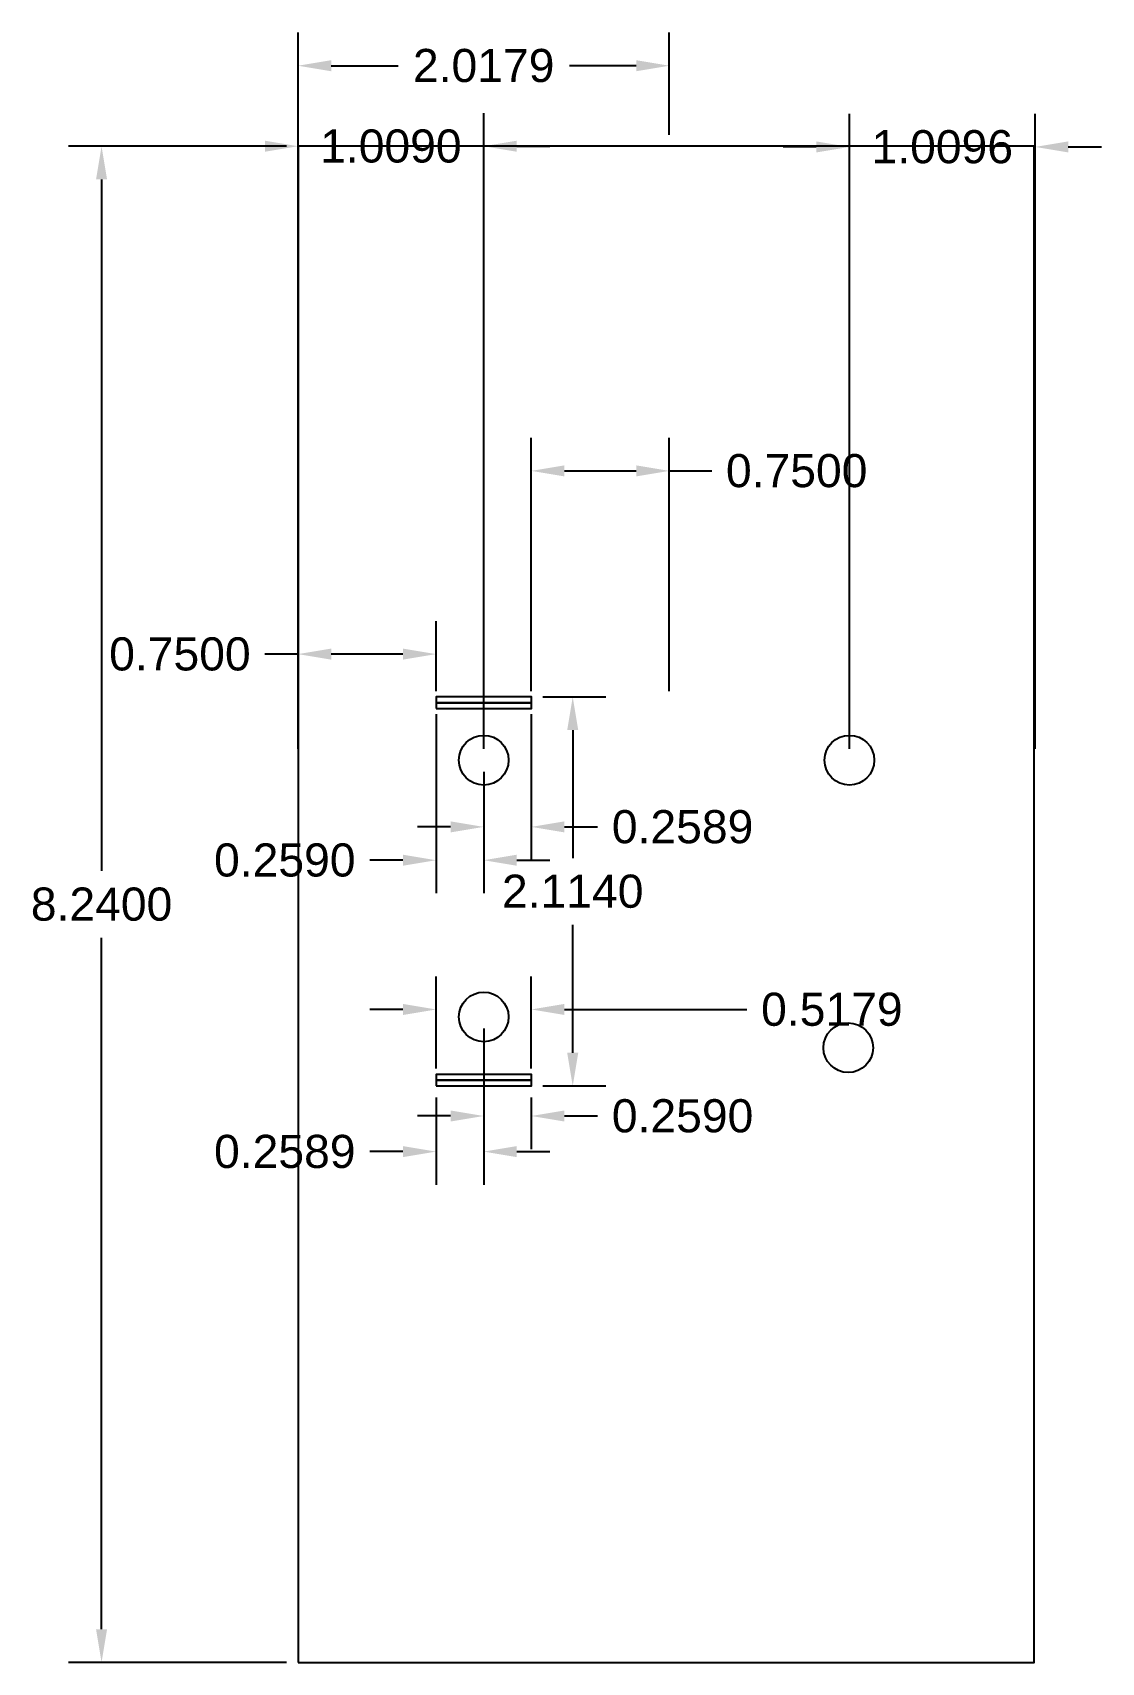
# Model space of a CAD drawing. Header units: inches. Extents: x 0.53 to 6.34, y 16.83 to 25.69.
import ezdxf

# ---------------------------------------------------------------- set-up
doc = ezdxf.new("R2010")
doc.units = ezdxf.units.IN
doc.header["$MEASUREMENT"] = 0
doc.layers.get('0').update_dxf_attribs({"color": 1})
doc.layers.add('dimensions', color=4, linetype='Continuous')
doc.styles.get("Standard").update_dxf_attribs({"font": 'Arial Regular.ttf'})
doc.dimstyles.get("Standard").update_dxf_attribs({"dimtxt": 0.18, "dimasz": 0.18, "dimexe": 0.18, "dimexo": 0.0625, "dimgap": 0.09, "dimtad": 0, "dimtih": 1, "dimtoh": 1, "dimdec": 4, "dimzin": 0, "dimdsep": 46, "dimtxsty": 'Standard', "dimcen": 0.09, "dimadec": 0, "dimazin": 0, "dimtfac": 1, "dimtdec": 4, "dimtofl": 0, "dimtmove": 0, "dimatfit": 3, "dimfxl": 1, "dimtolj": 1, "dimtzin": 0, "dimarcsym": 0})

# ---------------------------------------------------------------- blocks, each defined once
blk = doc.blocks.new('*D40')
at = {"layer": 'Defpoints', "color": 0, "transparency": 16777216}
for p in [(3.2448, 20.3772), (2.7269, 19.993), (3.2448, 19.993)]:
    blk.add_point(p, dxfattribs=at)
at = {"layer": 'dimensions', "color": 0, "lineweight": -2, "transparency": 16777216}
for p, q in [((2.7269, 20.0555), (2.7269, 20.5572)), ((3.2448, 20.0555), (3.2448, 20.5572)), ((2.5469, 20.3772), (2.3669, 20.3772)), ((3.4248, 20.3772), (4.4162, 20.3772))]:
    blk.add_line(p, q, dxfattribs=at)
at = {"layer": 'dimensions', "color": 0, "transparency": 16777216}
for points in [[(2.5469, 20.4072), (2.5469, 20.3472), (2.7269, 20.3772)], [(3.4248, 20.4072), (3.4248, 20.3472), (3.2448, 20.3772)]]:
    blk.add_solid(points, dxfattribs=at)
at = {"layer": 'dimensions', "color": 0, "transparency": 16777216, "insert": (4.8782, 20.3772), "char_height": 0.18, "attachment_point": 5}
blk.add_mtext('\\A1;0.5179', dxfattribs=at)
blk = doc.blocks.new('*D42')
at = {"layer": 'Defpoints', "color": 0, "transparency": 16777216}
for p in [(3.9948, 23.3044), (3.2448, 22.0445), (3.9948, 22.0445)]:
    blk.add_point(p, dxfattribs=at)
at = {"layer": 'dimensions', "color": 0, "lineweight": -2, "transparency": 16777216}
for p, q in [((3.2448, 22.107), (3.2448, 23.4844)), ((3.9948, 22.107), (3.9948, 23.4844)), ((3.4248, 23.3044), (3.8148, 23.3044)), ((3.9948, 23.3044), (4.225, 23.3044))]:
    blk.add_line(p, q, dxfattribs=at)
at = {"layer": 'dimensions', "color": 0, "transparency": 16777216}
for points in [[(3.4248, 23.3344), (3.4248, 23.2744), (3.2448, 23.3044)], [(3.8148, 23.3344), (3.8148, 23.2744), (3.9948, 23.3044)]]:
    blk.add_solid(points, dxfattribs=at)
at = {"layer": 'dimensions', "color": 0, "transparency": 16777216, "insert": (4.687, 23.3044), "char_height": 0.18, "attachment_point": 5}
blk.add_mtext('\\A1;0.7500', dxfattribs=at)
blk = doc.blocks.new('*D43')
at = {"layer": 'Defpoints', "color": 0, "transparency": 16777216}
for p in [(1.9769, 25.0687), (0.909, 16.8287), (1.9769, 16.8287)]:
    blk.add_point(p, dxfattribs=at)
at = {"layer": 'dimensions', "color": 0, "lineweight": -2, "transparency": 16777216}
for p, q in [((1.9144, 25.0687), (0.729, 25.0687)), ((0.909, 24.8887), (0.909, 21.1299)), ((0.909, 17.0087), (0.909, 20.7674)), ((1.9144, 16.8287), (0.729, 16.8287))]:
    blk.add_line(p, q, dxfattribs=at)
at = {"layer": 'dimensions', "color": 0, "transparency": 16777216}
for points in [[(0.879, 24.8887), (0.939, 24.8887), (0.909, 25.0687)], [(0.879, 17.0087), (0.939, 17.0087), (0.909, 16.8287)]]:
    blk.add_solid(points, dxfattribs=at)
at = {"layer": 'dimensions', "color": 0, "transparency": 16777216, "insert": (0.909, 20.9487), "char_height": 0.18, "attachment_point": 5}
blk.add_mtext('\\A1;8.2400', dxfattribs=at)
blk = doc.blocks.new('*D55')
at = {"layer": 'Defpoints', "color": 0, "transparency": 16777216}
for p in [(3.2448, 22.0445), (2.9859, 21.7319), (3.2448, 21.3694)]:
    blk.add_point(p, dxfattribs=at)
at = {"layer": 'dimensions', "color": 0, "lineweight": -2, "transparency": 16777216}
for p, q in [((3.2448, 21.982), (3.2448, 21.1894)), ((2.9859, 21.6694), (2.9859, 21.1894)), ((2.8059, 21.3694), (2.6259, 21.3694)), ((3.4248, 21.3694), (3.6048, 21.3694))]:
    blk.add_line(p, q, dxfattribs=at)
at = {"layer": 'dimensions', "color": 0, "transparency": 16777216}
for points in [[(2.8059, 21.3994), (2.8059, 21.3394), (2.9859, 21.3694)], [(3.4248, 21.3994), (3.4248, 21.3394), (3.2448, 21.3694)]]:
    blk.add_solid(points, dxfattribs=at)
at = {"layer": 'dimensions', "color": 0, "transparency": 16777216, "insert": (4.0669, 21.3694), "char_height": 0.18, "attachment_point": 5}
blk.add_mtext('\\A1;0.2589', dxfattribs=at)
blk = doc.blocks.new('*D56')
at = {"layer": 'Defpoints', "color": 0, "transparency": 16777216}
for p in [(2.7269, 22.0445), (2.9859, 21.7319), (2.7269, 21.1884)]:
    blk.add_point(p, dxfattribs=at)
at = {"layer": 'dimensions', "color": 0, "lineweight": -2, "transparency": 16777216}
for p, q in [((2.7269, 21.982), (2.7269, 21.0084)), ((2.9859, 21.6694), (2.9859, 21.0084)), ((2.5469, 21.1884), (2.3669, 21.1884)), ((3.1659, 21.1884), (3.3459, 21.1884))]:
    blk.add_line(p, q, dxfattribs=at)
at = {"layer": 'dimensions', "color": 0, "transparency": 16777216}
for points in [[(2.5469, 21.2184), (2.5469, 21.1584), (2.7269, 21.1884)], [(3.1659, 21.2184), (3.1659, 21.1584), (2.9859, 21.1884)]]:
    blk.add_solid(points, dxfattribs=at)
at = {"layer": 'dimensions', "color": 0, "transparency": 16777216, "insert": (1.9049, 21.1884), "char_height": 0.18, "attachment_point": 5}
blk.add_mtext('\\A1;0.2590', dxfattribs=at)
blk = doc.blocks.new('*D57')
at = {"layer": 'Defpoints', "color": 0, "transparency": 16777216}
for p in [(2.9859, 20.3367), (3.2448, 19.9617), (3.2448, 19.7983)]:
    blk.add_point(p, dxfattribs=at)
at = {"layer": 'dimensions', "color": 0, "lineweight": -2, "transparency": 16777216}
for p, q in [((2.9859, 20.2742), (2.9859, 19.6183)), ((3.2448, 19.8992), (3.2448, 19.6183)), ((2.8059, 19.7983), (2.6259, 19.7983)), ((3.4248, 19.7983), (3.6048, 19.7983))]:
    blk.add_line(p, q, dxfattribs=at)
at = {"layer": 'dimensions', "color": 0, "transparency": 16777216}
for points in [[(2.8059, 19.8283), (2.8059, 19.7683), (2.9859, 19.7983)], [(3.4248, 19.8283), (3.4248, 19.7683), (3.2448, 19.7983)]]:
    blk.add_solid(points, dxfattribs=at)
at = {"layer": 'dimensions', "color": 0, "transparency": 16777216, "insert": (4.0669, 19.7983), "char_height": 0.18, "attachment_point": 5}
blk.add_mtext('\\A1;0.2590', dxfattribs=at)
blk = doc.blocks.new('*D59')
at = {"layer": 'Defpoints', "color": 0, "transparency": 16777216}
for p in [(2.9859, 20.3367), (2.7269, 19.9617), (2.7269, 19.6046)]:
    blk.add_point(p, dxfattribs=at)
at = {"layer": 'dimensions', "color": 0, "lineweight": -2, "transparency": 16777216}
for p, q in [((2.9859, 20.2742), (2.9859, 19.4246)), ((2.7269, 19.8992), (2.7269, 19.4246)), ((2.5469, 19.6046), (2.3669, 19.6046)), ((3.1659, 19.6046), (3.3459, 19.6046))]:
    blk.add_line(p, q, dxfattribs=at)
at = {"layer": 'dimensions', "color": 0, "transparency": 16777216}
for points in [[(2.5469, 19.6346), (2.5469, 19.5746), (2.7269, 19.6046)], [(3.1659, 19.6346), (3.1659, 19.5746), (2.9859, 19.6046)]]:
    blk.add_solid(points, dxfattribs=at)
at = {"layer": 'dimensions', "color": 0, "transparency": 16777216, "insert": (1.9049, 19.6046), "char_height": 0.18, "attachment_point": 5}
blk.add_mtext('\\A1;0.2589', dxfattribs=at)
blk = doc.blocks.new('*D60')
at = {"layer": 'Defpoints', "color": 0, "transparency": 16777216}
for p in [(3.9948, 25.5063), (1.9769, 25.0687), (3.9948, 25.0687)]:
    blk.add_point(p, dxfattribs=at)
at = {"layer": 'dimensions', "color": 0, "lineweight": -2, "transparency": 16777216}
for p, q in [((1.9769, 25.1312), (1.9769, 25.6863)), ((3.9948, 25.1312), (3.9948, 25.6863)), ((2.1569, 25.5063), (2.5202, 25.5063)), ((3.8148, 25.5063), (3.4516, 25.5063))]:
    blk.add_line(p, q, dxfattribs=at)
at = {"layer": 'dimensions', "color": 0, "transparency": 16777216}
for points in [[(2.1569, 25.5363), (2.1569, 25.4763), (1.9769, 25.5063)], [(3.8148, 25.5363), (3.8148, 25.4763), (3.9948, 25.5063)]]:
    blk.add_solid(points, dxfattribs=at)
at = {"layer": 'dimensions', "color": 0, "transparency": 16777216, "insert": (2.9859, 25.5063), "char_height": 0.18, "attachment_point": 5}
blk.add_mtext('\\A1;2.0179', dxfattribs=at)
blk = doc.blocks.new('*D63')
at = {"layer": 'Defpoints', "color": 0, "transparency": 16777216}
for p in [(5.9832, 25.0649), (4.9736, 21.7319), (5.9832, 21.7319)]:
    blk.add_point(p, dxfattribs=at)
at = {"layer": 'dimensions', "color": 0, "lineweight": -2, "transparency": 16777216}
for p, q in [((4.9736, 21.7944), (4.9736, 25.2449)), ((5.9832, 21.7944), (5.9832, 25.2449)), ((4.7936, 25.0649), (4.6136, 25.0649)), ((6.1632, 25.0649), (6.3432, 25.0649))]:
    blk.add_line(p, q, dxfattribs=at)
at = {"layer": 'dimensions', "color": 0, "transparency": 16777216}
for points in [[(4.7936, 25.0949), (4.7936, 25.0349), (4.9736, 25.0649)], [(6.1632, 25.0949), (6.1632, 25.0349), (5.9832, 25.0649)]]:
    blk.add_solid(points, dxfattribs=at)
at = {"layer": 'dimensions', "color": 0, "transparency": 16777216, "insert": (5.4784, 25.0649), "char_height": 0.18, "attachment_point": 5}
blk.add_mtext('\\A1;1.0096', dxfattribs=at)
blk = doc.blocks.new('*D66')
at = {"layer": 'Defpoints', "color": 0, "transparency": 16777216}
for p in [(1.9769, 22.3084), (1.9769, 22.0445), (2.7269, 22.0445)]:
    blk.add_point(p, dxfattribs=at)
at = {"layer": 'dimensions', "color": 0, "lineweight": -2, "transparency": 16777216}
for p, q in [((1.9769, 22.107), (1.9769, 22.4884)), ((2.7269, 22.107), (2.7269, 22.4884)), ((1.9769, 22.3084), (1.7969, 22.3084)), ((2.5469, 22.3084), (2.1569, 22.3084))]:
    blk.add_line(p, q, dxfattribs=at)
at = {"layer": 'dimensions', "color": 0, "transparency": 16777216}
for points in [[(2.1569, 22.3384), (2.1569, 22.2784), (1.9769, 22.3084)], [(2.5469, 22.3384), (2.5469, 22.2784), (2.7269, 22.3084)]]:
    blk.add_solid(points, dxfattribs=at)
at = {"layer": 'dimensions', "color": 0, "transparency": 16777216, "insert": (1.3349, 22.3084), "char_height": 0.18, "attachment_point": 5}
blk.add_mtext('\\A1;0.7500', dxfattribs=at)
blk = doc.blocks.new('*D67')
at = {"color": 0, "lineweight": -2, "transparency": 16777216}
for p, q in [((1.9769, 21.7944), (1.9769, 25.2487)), ((2.9859, 21.7944), (2.9859, 25.2487)), ((1.7969, 25.0687), (1.6169, 25.0687)), ((3.1659, 25.0687), (3.3459, 25.0687))]:
    blk.add_line(p, q, dxfattribs=at)
at = {"color": 0, "transparency": 16777216}
for points in [[(1.7969, 25.0987), (1.7969, 25.0387), (1.9769, 25.0687)], [(3.1659, 25.0987), (3.1659, 25.0387), (2.9859, 25.0687)]]:
    blk.add_solid(points, dxfattribs=at)
at = {"layer": 'Defpoints', "color": 0, "transparency": 16777216}
for p in [(1.9769, 25.0687), (1.9769, 21.7319), (2.9859, 21.7319)]:
    blk.add_point(p, dxfattribs=at)
at = {"color": 0, "transparency": 16777216, "insert": (2.4814, 25.0687), "char_height": 0.18, "attachment_point": 5}
blk.add_mtext('\\A1;1.0090', dxfattribs=at)
blk = doc.blocks.new('*D73')
at = {"color": 0, "lineweight": -2, "transparency": 16777216}
for p, q in [((3.3073, 22.0757), (3.6498, 22.0757)), ((3.4698, 21.8957), (3.4698, 21.1999)), ((3.4698, 20.1417), (3.4698, 20.8375)), ((3.3073, 19.9617), (3.6498, 19.9617))]:
    blk.add_line(p, q, dxfattribs=at)
at = {"color": 0, "transparency": 16777216}
for points in [[(3.4398, 21.8957), (3.4998, 21.8957), (3.4698, 22.0757)], [(3.4398, 20.1417), (3.4998, 20.1417), (3.4698, 19.9617)]]:
    blk.add_solid(points, dxfattribs=at)
at = {"layer": 'Defpoints', "color": 0, "transparency": 16777216}
for p in [(3.2448, 22.0757), (3.2448, 19.9617), (3.4698, 19.9617)]:
    blk.add_point(p, dxfattribs=at)
at = {"color": 0, "transparency": 16777216, "insert": (3.4698, 21.0187), "char_height": 0.18, "attachment_point": 5}
blk.add_mtext('\\A1;2.1140', dxfattribs=at)

msp = doc.modelspace()

# ---------------------------------------------------------------- linework, layer by layer
for points in [[(1.97692, 16.82865), (5.97692, 16.82865), (5.97692, 25.06865), (1.97692, 25.06865)], [(2.72692, 22.04446), (3.24482, 22.04446), (3.24482, 22.07571), (2.72692, 22.07571)], [(2.72692, 22.01321), (3.24482, 22.01321), (3.24482, 22.04446), (2.72692, 22.04446)], [(2.72692, 19.99295), (3.24482, 19.99295), (3.24482, 20.0242), (2.72692, 20.0242)], [(2.72692, 19.9617), (3.24482, 19.9617), (3.24482, 19.99295), (2.72692, 19.99295)]]:
    msp.add_lwpolyline(points, close=True)
for centre in [(2.98589, 21.73193), (4.97357, 21.73193), (2.98586, 20.33667), (4.96729, 20.16957)]:
    msp.add_circle(centre, 0.135)

# ---------------------------------------------------------------- dimensions: what is measured, and where the dimension line sits
dim = msp.add_linear_dim(base=(1.97692, 25.06865), p1=(2.98589, 21.73193), p2=(1.97692, 21.73193), dimstyle='Standard')
dim.commit()
dim.dimension.update_dxf_attribs({"geometry": '*D67', "text_midpoint": (2.48141, 25.06865)})
dim = msp.add_linear_dim(base=(3.4698, 19.9617), p1=(3.24482, 22.07571), p2=(3.24482, 19.9617), angle=90, dimstyle='Standard')
dim.commit()
dim.dimension.update_dxf_attribs({"geometry": '*D73', "text_midpoint": (3.4698, 21.01871)})
at = {"layer": 'dimensions'}
for base, p1, p2, picture, middle in [((3.99482, 25.5063), (1.97692, 25.06865), (3.99482, 25.06865), '*D60', (2.98587, 25.5063)), ((5.98317, 25.06491), (4.97357, 21.73193), (5.98317, 21.73193), '*D63', (5.47837, 25.06491)), ((1.97692, 22.30842), (2.72692, 22.04446), (1.97692, 22.04446), '*D66', (1.33489, 22.30842)), ((2.72692, 21.1884), (2.98589, 21.73193), (2.72692, 22.04446), '*D56', (1.90489, 21.1884)), ((3.24482, 21.36945), (2.98589, 21.73193), (3.24482, 22.04446), '*D55', (4.06686, 21.36945)), ((2.72692, 19.60462), (2.98586, 20.33667), (2.72692, 19.9617), '*D59', (1.90489, 19.60462)), ((3.24482, 19.7983), (2.98586, 20.33667), (3.24482, 19.9617), '*D57', (4.06686, 19.7983))]:
    dim = msp.add_linear_dim(base=base, p1=p1, p2=p2, dimstyle='Standard', dxfattribs=at)
    dim.commit()
    dim.dimension.update_dxf_attribs({"geometry": picture, "text_midpoint": middle})
dim = msp.add_linear_dim(base=(0.909, 16.82865), p1=(1.97692, 25.06865), p2=(1.97692, 16.82865), angle=90, dimstyle='Standard', dxfattribs=at)
dim.commit()
dim.dimension.update_dxf_attribs({"geometry": '*D43', "text_midpoint": (0.909, 20.94865)})
for base, p1, p2, picture, middle in [((3.99482, 23.30443), (3.24482, 22.04446), (3.99482, 22.04446), '*D42', (4.68704, 23.30443)), ((3.24482, 20.37723), (2.72692, 19.99295), (3.24482, 19.99295), '*D40', (4.87819, 20.37723))]:
    dim = msp.add_linear_dim(base=base, p1=p1, p2=p2, dimstyle='Standard', dxfattribs=at)
    dim.commit()
    dim.dimension.update_dxf_attribs({"geometry": picture, "text_midpoint": middle, "dimtype": 160})

doc.saveas('drawing.dxf')
